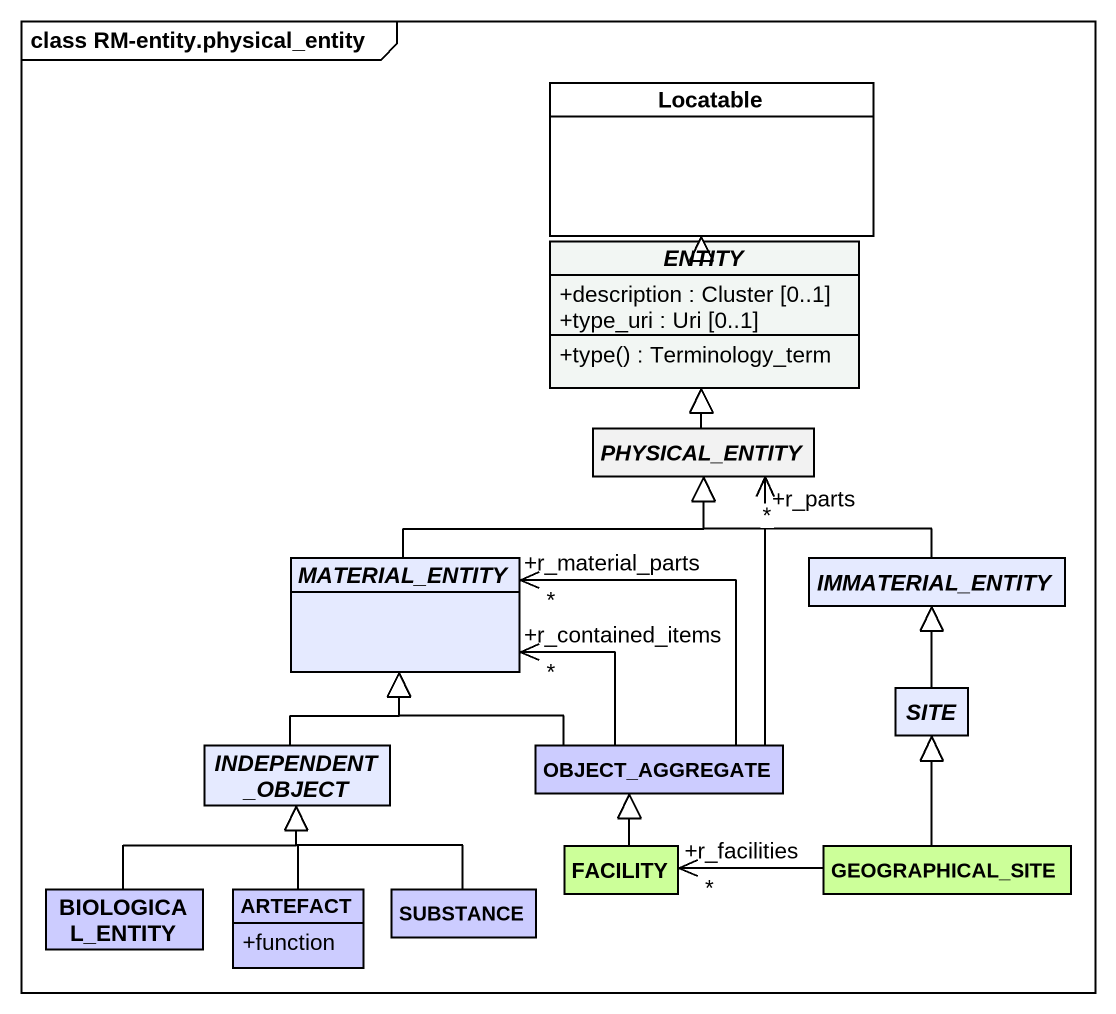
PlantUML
@startuml
mainframe class RM-entity.physical_entity
hide circle
hide empty members
skinparam classAttributeIconSize 0
class Locatable #FFFFFF
abstract class "ENTITY" as ENTITY_ #F2F6F3 {
  +description : Cluster [0..1]
  +type_uri : Uri [0..1]
  +type() : Terminology_term
}
abstract class PHYSICAL_ENTITY #F2F2F2
abstract class MATERIAL_ENTITY #E5EAFF
abstract class IMMATERIAL_ENTITY #E5EAFF
abstract class SITE #E5EAFF
abstract class INDEPENDENT_OBJECT #E5EAFF
class OBJECT_AGGREGATE #CCCCFF
class BIOLOGICAL_ENTITY #CCCCFF
class ARTEFACT #CCCCFF {
  +function
}
class SUBSTANCE #CCCCFF
class FACILITY #CCFF99
class GEOGRAPHICAL_SITE #CCFF99
ENTITY_ -up-|> Locatable
PHYSICAL_ENTITY -up-|> ENTITY_
MATERIAL_ENTITY -right-|> PHYSICAL_ENTITY
IMMATERIAL_ENTITY -left-|> PHYSICAL_ENTITY
SITE -up-|> IMMATERIAL_ENTITY
INDEPENDENT_OBJECT -up-|> MATERIAL_ENTITY
OBJECT_AGGREGATE -up-> "+r_parts\n*" PHYSICAL_ENTITY
OBJECT_AGGREGATE -up-|> MATERIAL_ENTITY
OBJECT_AGGREGATE -up-> "+r_material_parts\n*" MATERIAL_ENTITY
OBJECT_AGGREGATE -up-> "+r_contained_items\n*" MATERIAL_ENTITY
BIOLOGICAL_ENTITY -up-|> INDEPENDENT_OBJECT
ARTEFACT -up-|> INDEPENDENT_OBJECT
SUBSTANCE -up-|> INDEPENDENT_OBJECT
FACILITY -up-|> OBJECT_AGGREGATE
GEOGRAPHICAL_SITE -up-|> SITE
GEOGRAPHICAL_SITE -left-> "+r_facilities\n*" FACILITY
@enduml
